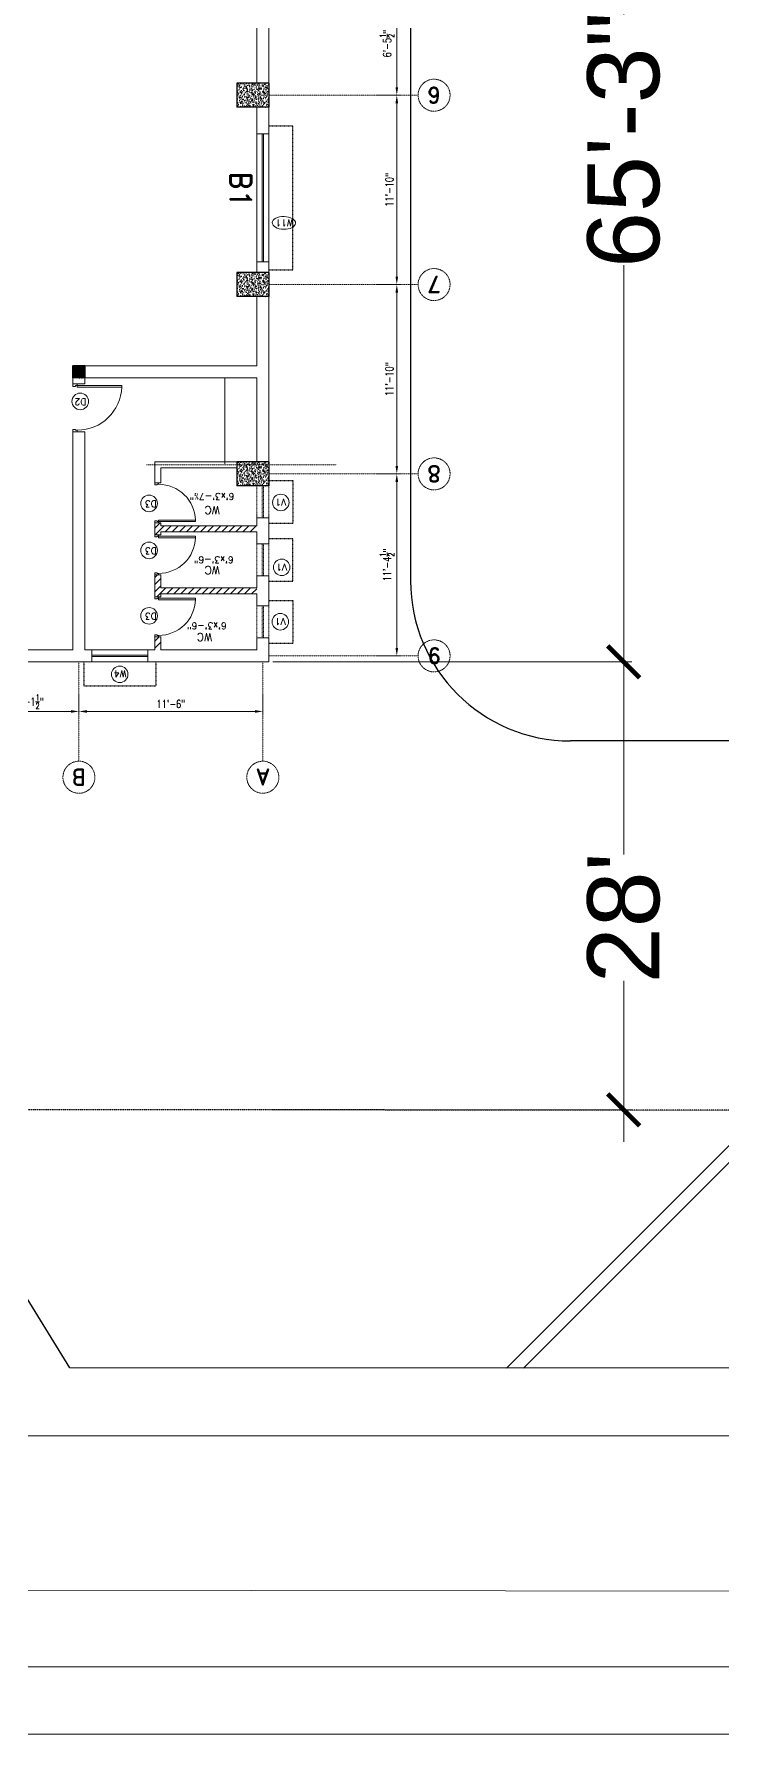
# Model space of a CAD drawing. Header units: inches. Extents: x -110725 to 51121, y 8404 to 44825.
# Drawn here: x 1361 to 1878, y 20005 to 21285 of the extents above; entities that cross this region are included whole.
import ezdxf
from ezdxf.enums import TextEntityAlignment as Align

# ---------------------------------------------------------------- set-up
doc = ezdxf.new("R2010")
doc.units = ezdxf.units.IN
doc.header["$LTSCALE"] = 0.1
doc.header["$MEASUREMENT"] = 0
doc.linetypes.add('CENTER', pattern=[2, 1.25, -0.25, 0.25, -0.25])
doc.linetypes.add('DASHED', pattern=[0.75, 0.5, -0.25])
doc.layers.get('0').update_dxf_attribs({"color": 1, "lineweight": 0})
doc.layers.get('Defpoints').update_dxf_attribs({"lineweight": 0})
for name, color, linetype in [('boundary', 6, 'Continuous'), ('building', 6, 'Continuous'), ('COL', 6, 'Continuous'), ('Column', 7, 'Continuous'), ('Column Hatch', 7, 'Continuous'), ('GREEN BELT', 80, 'Continuous'), ('road', 8, 'Continuous'), ('TUFF TIL', 6, 'Continuous')]:
    doc.layers.add(name, color=color, linetype=linetype)
for name, color, linetype, lineweight in [('dim', 252, 'Continuous', 0), ('DOOR', 32, 'Continuous', 0), ('GRID', 8, 'CENTER', 0), ('HATCH', 5, 'Continuous', 5), ('TEXT', 3, 'Continuous', 0), ('TEXT2', 4, 'Continuous', 0), ('WALL', 7, 'Continuous', 0), ('WINDOW', 5, 'Continuous', 18)]:
    doc.layers.add(name, color=color, linetype=linetype, lineweight=lineweight)
doc.styles.add('EHSAN', font='arial.ttf', dxfattribs={"height": 54})
doc.styles.add('ROMAND', font='romand.shx')
doc.styles.add('style2', font='romand.shx')
doc.styles.add('WORKING', font='romans.shx', dxfattribs={"width": 0.75})
doc.dimstyles.new('1-8', dxfattribs={"dimtxt": 6, "dimasz": 6, "dimexe": 3, "dimexo": 1, "dimgap": 2, "dimtad": 1, "dimdec": 1, "dimzin": 3, "dimdsep": 46, "dimlunit": 4, "dimtxsty": 'WORKING', "dimcen": 2, "dimdle": 3, "dimadec": 0, "dimazin": 0, "dimtfac": 0.75, "dimtdec": 1, "dimtofl": 0, "dimtmove": 1, "dimatfit": 0, "dimfxl": 4, "dimtolj": 1, "dimtzin": 0, "dimlwd": -1, "dimlwe": -1, "dimarcsym": 1})
doc.dimstyles.new('DIM1', dxfattribs={"dimtxt": 54, "dimasz": 6, "dimexe": 6, "dimexo": 3, "dimgap": 1, "dimtad": 0, "dimzin": 0, "dimdsep": 46, "dimlunit": 4, "dimtxsty": 'EHSAN', "dimblk": 'ARCHTICK', "dimcen": 3, "dimdle": 6, "dimclrd": 4, "dimclre": 4, "dimclrt": 6, "dimadec": 0, "dimazin": 0, "dimtfac": 1, "dimtofl": 0, "dimtmove": 1, "dimatfit": 3, "dimldrblk": 'ARCHTICK', "dimfxl": 4, "dimtolj": 1, "dimtzin": 3, "dimlwd": -1, "dimlwe": -1, "dimarcsym": 0})

# ---------------------------------------------------------------- blocks, each defined once
blk = doc.blocks.new('_ArchTick')
at = {"color": 0, "linetype": 'ByBlock', "const_width": 0.15}
blk.add_lwpolyline([(-0.5, -0.5), (0.5, 0.5)], dxfattribs=at)
blk = doc.blocks.new('*D1984')
at = {"layer": 'Defpoints', "color": 0, "transparency": 16777216}
for p in [(632.9, 20479.4, 1175.7), (7610.6, 20472.2, 1175.7), (632.5, 20119)]:
    blk.add_point(p, dxfattribs=at)
at = {"layer": 'dim', "color": 4, "transparency": 16777216}
for p, q in [((632.9, 20476.4), (632.5, 20113)), ((7610.6, 20469.2), (7610.2, 20105.8)), ((608.5, 20119), (4029.8, 20115.5)), ((7634.2, 20111.7), (4300.3, 20115.2))]:
    blk.add_line(p, q, dxfattribs=at)
at = {"layer": 'dim', "color": 4, "transparency": 16777216, "xscale": 24, "yscale": 24, "zscale": 24}
for p, rotation in [((632.5, 20119), 179.9406067498752), ((7610.2, 20111.8), 359.9406067498751)]:
    blk.add_blockref('_ArchTick', p, dxfattribs=dict(at, rotation=rotation))
at = {"layer": 'dim', "color": 6, "transparency": 16777216, "insert": (4165.1, 20163.9), "char_height": 54, "attachment_point": 5, "rotation": 359.9406, "style": 'EHSAN'}
blk.add_mtext('\\A1;581\'-5{\\H1x;\\S3/4;}"', dxfattribs=at)
blk = doc.blocks.new('*D2002')
at = {"layer": 'Defpoints', "color": 0, "transparency": 16777216}
for p in [(1537.5, 20814.6), (1537.5, 20478.6), (1803.8, 20478.6)]:
    blk.add_point(p, dxfattribs=at)
at = {"layer": 'dim', "color": 4, "transparency": 16777216}
for p, q in [((1803.8, 20838.6), (1803.8, 20670)), ((1540.5, 20814.6), (1809.8, 20814.6)), ((1803.8, 20454.6), (1803.8, 20575.4)), ((1540.5, 20478.6), (1809.8, 20478.6))]:
    blk.add_line(p, q, dxfattribs=at)
at = {"layer": 'dim', "color": 4, "transparency": 16777216, "xscale": 24, "yscale": 24, "zscale": 24}
for p, rotation in [((1803.8, 20814.6), 90), ((1803.8, 20478.6), 270)]:
    blk.add_blockref('_ArchTick', p, dxfattribs=dict(at, rotation=rotation))
at = {"layer": 'dim', "color": 6, "transparency": 16777216, "insert": (1803.8, 20622.7), "char_height": 54, "attachment_point": 5, "rotation": 90, "style": 'EHSAN'}
blk.add_mtext("\\A1;28'", dxfattribs=at)
blk = doc.blocks.new('*D2003')
at = {"layer": 'Defpoints', "color": 0, "transparency": 16777216}
for p in [(1537.5, 21597.6), (1803.8, 21597.6), (1675.1, 20814.6)]:
    blk.add_point(p, dxfattribs=at)
at = {"layer": 'dim', "color": 4, "transparency": 16777216}
for p, q in [((1803.8, 21621.6), (1803.8, 21300)), ((1540.5, 21597.6), (1809.8, 21597.6)), ((1803.8, 20790.6), (1803.8, 21112.2)), ((1678.1, 20814.6), (1809.8, 20814.6))]:
    blk.add_line(p, q, dxfattribs=at)
at = {"layer": 'dim', "color": 4, "transparency": 16777216, "xscale": 24, "yscale": 24, "zscale": 24}
for p, rotation in [((1803.8, 21597.6), 90), ((1803.8, 20814.6), 270)]:
    blk.add_blockref('_ArchTick', p, dxfattribs=dict(at, rotation=rotation))
at = {"layer": 'dim', "color": 6, "transparency": 16777216, "insert": (1803.8, 21206.1), "char_height": 54, "attachment_point": 5, "rotation": 90, "style": 'EHSAN'}
blk.add_mtext('\\A1;65\'-3"', dxfattribs=at)
blk = doc.blocks.new('D1')
for p, q in [((-3, 40.9), (-1.5, 40.9)), ((-3, 1.9), (-3, 40.9)), ((-1.5, 40.9), (-1.5, 1.9)), ((-40.5, 1.9), (-42, 1.9)), ((-42, 1.9), (-42, -1.9)), ((-40.5, 0.4), (-40.5, 1.9)), ((-39.8, 0.4), (-40.5, 0.4)), ((-39.8, -1.9), (-39.8, 0.4)), ((-1.5, 1.9), (-3, 1.9)), ((-2.2, 0.4), (-2.2, -1.9)), ((-1.5, 0.4), (-2.2, 0.4)), ((0, 1.9), (-1.5, 1.9)), ((-1.5, 1.9), (-1.5, 0.4)), ((0, -1.9), (0, 1.9)), ((-42, -1.9), (-39.8, -1.9)), ((-2.2, -1.9), (0, -1.9))]:
    blk.add_line(p, q)
blk.add_arc((-1.5, 1.9), 39, 91.8498, 180)
blk = doc.blocks.new('*D3117')
at = {"layer": 'Defpoints', "color": 0, "transparency": 16777216}
for p in [(1321.5, 20791.3), (1395, 20791.3), (1321.5, 20777.4)]:
    blk.add_point(p, dxfattribs=at)
at = {"layer": 'dim', "color": 0, "transparency": 16777216}
for p, q in [((1321.5, 20790.3), (1321.5, 20774.4)), ((1395, 20790.3), (1395, 20774.4)), ((1389, 20777.4), (1327.5, 20777.4))]:
    blk.add_line(p, q, dxfattribs=at)
for points in [[(1327.5, 20778.4), (1327.5, 20776.4), (1321.5, 20777.4)], [(1389, 20778.4), (1389, 20776.4), (1395, 20777.4)]]:
    blk.add_solid(points, dxfattribs=at)
at = {"layer": 'dim', "color": 0, "transparency": 16777216, "insert": (1358.2, 20784.7), "char_height": 6, "attachment_point": 5, "style": 'WORKING'}
blk.add_mtext('\\A1;6\'-1{\\H0.75x;\\S1/2;}"', dxfattribs=at)
blk = doc.blocks.new('*D3122')
at = {"layer": 'Defpoints', "color": 0, "transparency": 16777216}
for p in [(1395, 20791.3), (1533, 20791.3), (1395, 20777.4)]:
    blk.add_point(p, dxfattribs=at)
at = {"layer": 'dim', "color": 0, "transparency": 16777216}
for p, q in [((1395, 20790.3), (1395, 20774.4)), ((1533, 20790.3), (1533, 20774.4)), ((1527, 20777.4), (1401, 20777.4))]:
    blk.add_line(p, q, dxfattribs=at)
for points in [[(1401, 20778.4), (1401, 20776.4), (1395, 20777.4)], [(1527, 20778.4), (1527, 20776.4), (1533, 20777.4)]]:
    blk.add_solid(points, dxfattribs=at)
at = {"layer": 'dim', "color": 0, "transparency": 16777216, "insert": (1464, 20783), "char_height": 6, "attachment_point": 5, "style": 'WORKING'}
blk.add_mtext('\\A1;11\'-6"', dxfattribs=at)
blk = doc.blocks.new('*D3125')
at = {"layer": 'Defpoints', "color": 0, "transparency": 16777216}
for p in [(1617.5, 21239.6), (1617.5, 21097.6), (1633.5, 21097.6)]:
    blk.add_point(p, dxfattribs=at)
at = {"layer": 'dim', "color": 0, "transparency": 16777216}
for p, q in [((1618.5, 21239.6), (1636.5, 21239.6)), ((1633.5, 21233.6), (1633.5, 21103.6)), ((1618.5, 21097.6), (1636.5, 21097.6))]:
    blk.add_line(p, q, dxfattribs=at)
for points in [[(1632.5, 21233.6), (1634.5, 21233.6), (1633.5, 21239.6)], [(1632.5, 21103.6), (1634.5, 21103.6), (1633.5, 21097.6)]]:
    blk.add_solid(points, dxfattribs=at)
at = {"layer": 'dim', "color": 0, "transparency": 16777216, "insert": (1627.9, 21168.6), "char_height": 6, "attachment_point": 5, "rotation": 90, "style": 'WORKING'}
blk.add_mtext('\\A1;11\'-10"', dxfattribs=at)
blk = doc.blocks.new('*D3126')
at = {"layer": 'Defpoints', "color": 0, "transparency": 16777216}
for p in [(1617.5, 21097.6), (1617.5, 20955.6), (1633.5, 20955.6)]:
    blk.add_point(p, dxfattribs=at)
at = {"layer": 'dim', "color": 0, "transparency": 16777216}
for p, q in [((1618.5, 21097.6), (1636.5, 21097.6)), ((1633.5, 21091.6), (1633.5, 20961.6)), ((1618.5, 20955.6), (1636.5, 20955.6))]:
    blk.add_line(p, q, dxfattribs=at)
for points in [[(1632.5, 21091.6), (1634.5, 21091.6), (1633.5, 21097.6)], [(1632.5, 20961.6), (1634.5, 20961.6), (1633.5, 20955.6)]]:
    blk.add_solid(points, dxfattribs=at)
at = {"layer": 'dim', "color": 0, "transparency": 16777216, "insert": (1627.9, 21026.6), "char_height": 6, "attachment_point": 5, "rotation": 90, "style": 'WORKING'}
blk.add_mtext('\\A1;\\W.75;11\'-10"', dxfattribs=at)
blk = doc.blocks.new('*D3128')
at = {"layer": 'Defpoints', "color": 0, "transparency": 16777216}
for p in [(1617.5, 21317.1), (1617.5, 21239.6), (1633.5, 21239.6)]:
    blk.add_point(p, dxfattribs=at)
at = {"layer": 'dim', "color": 0, "transparency": 16777216}
for p, q in [((1618.5, 21317.1), (1636.5, 21317.1)), ((1633.5, 21311.1), (1633.5, 21245.6)), ((1618.5, 21239.6), (1636.5, 21239.6))]:
    blk.add_line(p, q, dxfattribs=at)
for points in [[(1632.5, 21311.1), (1634.5, 21311.1), (1633.5, 21317.1)], [(1632.5, 21245.6), (1634.5, 21245.6), (1633.5, 21239.6)]]:
    blk.add_solid(points, dxfattribs=at)
at = {"layer": 'dim', "color": 0, "transparency": 16777216, "insert": (1626.2, 21278.3), "char_height": 6, "attachment_point": 5, "rotation": 90, "style": 'WORKING'}
blk.add_mtext('\\A1;6\'-5{\\H0.75x;\\S1/2;}"', dxfattribs=at)
blk = doc.blocks.new('*D3129')
at = {"layer": 'Defpoints', "color": 0, "transparency": 16777216}
for p in [(1617.5, 20955.6), (1617.5, 20819.1), (1633.5, 20819.1)]:
    blk.add_point(p, dxfattribs=at)
at = {"layer": 'dim', "color": 0, "transparency": 16777216}
for p, q in [((1618.5, 20955.6), (1636.5, 20955.6)), ((1633.5, 20949.6), (1633.5, 20825.1)), ((1618.5, 20819.1), (1636.5, 20819.1))]:
    blk.add_line(p, q, dxfattribs=at)
for points in [[(1632.5, 20949.6), (1634.5, 20949.6), (1633.5, 20955.6)], [(1632.5, 20825.1), (1634.5, 20825.1), (1633.5, 20819.1)]]:
    blk.add_solid(points, dxfattribs=at)
at = {"layer": 'dim', "color": 0, "transparency": 16777216, "insert": (1626.2, 20887.3), "char_height": 6, "attachment_point": 5, "rotation": 90, "style": 'WORKING'}
blk.add_mtext('\\A1;11\'-4{\\H0.75x;\\S1/2;}"', dxfattribs=at)

msp = doc.modelspace()

# ---------------------------------------------------------------- hatches: boundary and pattern name
at = {"layer": 'Column Hatch'}
h = msp.add_hatch(dxfattribs=at)
h.set_pattern_fill('AR-CONC', color=8, scale=0.5, angle=225)
h.set_pattern_definition([(275, (1656.234, 21735.5614), (-2.75776, -2.314035), [0.375, -4.125]), (220, (1656.234, 21735.5614), (3.14996, -2.16884), [0.3, -3.3]), (325.4514, (1656.004, 21735.3685), (0.392197, -4.482876), [0.3187, -3.50571]), (271.1842, (1656.941, 21734.8543), (-4.358465, -3.18807), [0.5625, -6.1875]), (321.6356, (1656.578, 21734.5886), (0.139495, -6.74856), [0.47805, -5.258565]), (216.1842, (1656.941, 21734.854), (0.1395, -6.74856), [0.45, -4.95]), (246, (1656.4106, 21734.6775), (-3.533858, -0.686912), [0.375, -4.125]), (191, (1656.4106, 21734.6775), (1.703543, -3.424042), [0.3, -3.3]), (296.4514, (1656.116, 21734.6202), (-1.830318, -4.110953), [0.3187, -3.50571]), (262.5, (1656.2339, 21735.5614), (1.133966, -1.219949), [0, -3.26, 0, -3.35, 0, -3.3125]), (232.5, (1656.2339, 21735.5614), (0.464365, -2.324547), [0, -1.91, 0, -3.185, 0, -1.2625]), (192.5, (1657.0223, 21736.3498), (-1.967091, -1.8076038), [0, -1.25, 0, -3.9, 0, -5.175]), (182.5, (1657.3758, 21736.7033), (-1.70795, -2.415799), [0, -1.625, 0, -2.59, 0, -3.675])])
h.paths.add_polyline_path([(1537.4756, 21230.56505), (1537.4756, 21248.56505), (1513.4756, 21248.56505), (1513.4756, 21230.56505)])
h = msp.add_hatch(dxfattribs=at)
h.set_pattern_fill('AR-CONC', color=8, scale=0.5, angle=225)
h.set_pattern_definition([(275, (1656.234, 21593.5614), (-2.75776, -2.314035), [0.375, -4.125]), (220, (1656.234, 21593.5614), (3.14996, -2.16884), [0.3, -3.3]), (325.4514, (1656.004, 21593.3685), (0.392197, -4.482876), [0.3187, -3.50571]), (271.1842, (1656.941, 21592.8543), (-4.358465, -3.18807), [0.5625, -6.1875]), (321.6356, (1656.578, 21592.5886), (0.139495, -6.74856), [0.47805, -5.258565]), (216.1842, (1656.941, 21592.854), (0.1395, -6.74856), [0.45, -4.95]), (246, (1656.4106, 21592.6775), (-3.533858, -0.686912), [0.375, -4.125]), (191, (1656.4106, 21592.6775), (1.703543, -3.424042), [0.3, -3.3]), (296.4514, (1656.116, 21592.6202), (-1.830318, -4.110953), [0.3187, -3.50571]), (262.5, (1656.2339, 21593.5614), (1.133966, -1.219949), [0, -3.26, 0, -3.35, 0, -3.3125]), (232.5, (1656.2339, 21593.5614), (0.464365, -2.324547), [0, -1.91, 0, -3.185, 0, -1.2625]), (192.5, (1657.0223, 21594.3498), (-1.967091, -1.8076038), [0, -1.25, 0, -3.9, 0, -5.175]), (182.5, (1657.3758, 21594.7033), (-1.70795, -2.415799), [0, -1.625, 0, -2.59, 0, -3.675])])
h.paths.add_polyline_path([(1537.4756, 21088.56505), (1537.4756, 21106.56505), (1513.4756, 21106.56505), (1513.4756, 21088.56505)])
h = msp.add_hatch(dxfattribs=at)
h.set_pattern_fill('AR-CONC', color=8, scale=0.5, angle=225)
h.set_pattern_definition([(275, (1518.234, 21528.0614), (-2.75776, -2.314035), [0.375, -4.125]), (220, (1518.234, 21528.0614), (3.14996, -2.16884), [0.3, -3.3]), (325.4514, (1518.004, 21527.8685), (0.392197, -4.482876), [0.3187, -3.50571]), (271.1842, (1518.941, 21527.3543), (-4.358465, -3.18807), [0.5625, -6.1875]), (321.6356, (1518.578, 21527.0886), (0.139495, -6.74856), [0.47805, -5.258565]), (216.1842, (1518.941, 21527.354), (0.1395, -6.74856), [0.45, -4.95]), (246, (1518.4106, 21527.1775), (-3.533858, -0.686912), [0.375, -4.125]), (191, (1518.4106, 21527.1775), (1.703543, -3.424042), [0.3, -3.3]), (296.4514, (1518.116, 21527.1202), (-1.830318, -4.110953), [0.3187, -3.50571]), (262.5, (1518.2339, 21528.0614), (1.133966, -1.219949), [0, -3.26, 0, -3.35, 0, -3.3125]), (232.5, (1518.2339, 21528.0614), (0.464365, -2.324547), [0, -1.91, 0, -3.185, 0, -1.2625]), (192.5, (1519.0223, 21528.8498), (-1.967091, -1.8076038), [0, -1.25, 0, -3.9, 0, -5.175]), (182.5, (1519.3758, 21529.2033), (-1.70795, -2.415799), [0, -1.625, 0, -2.59, 0, -3.675])])
h.paths.add_polyline_path([(1390.4756, 21027.56505), (1399.4756, 21027.56505), (1399.4756, 21036.56505), (1390.4756, 21036.56505)])
h = msp.add_hatch(dxfattribs=at)
h.set_pattern_fill('AR-CONC', color=8, scale=0.5, angle=225)
h.set_pattern_definition([(275, (1656.234, 21451.5614), (-2.75776, -2.314035), [0.375, -4.125]), (220, (1656.234, 21451.5614), (3.14996, -2.16884), [0.3, -3.3]), (325.4514, (1656.004, 21451.3685), (0.392197, -4.482876), [0.3187, -3.50571]), (271.1842, (1656.941, 21450.8543), (-4.358465, -3.18807), [0.5625, -6.1875]), (321.6356, (1656.578, 21450.5886), (0.139495, -6.74856), [0.47805, -5.258565]), (216.1842, (1656.941, 21450.854), (0.1395, -6.74856), [0.45, -4.95]), (246, (1656.4106, 21450.6775), (-3.533858, -0.686912), [0.375, -4.125]), (191, (1656.4106, 21450.6775), (1.703543, -3.424042), [0.3, -3.3]), (296.4514, (1656.116, 21450.6202), (-1.830318, -4.110953), [0.3187, -3.50571]), (262.5, (1656.2339, 21451.5614), (1.133966, -1.219949), [0, -3.26, 0, -3.35, 0, -3.3125]), (232.5, (1656.2339, 21451.5614), (0.464365, -2.324547), [0, -1.91, 0, -3.185, 0, -1.2625]), (192.5, (1657.0223, 21452.3498), (-1.967091, -1.8076038), [0, -1.25, 0, -3.9, 0, -5.175]), (182.5, (1657.3758, 21452.7033), (-1.70795, -2.415799), [0, -1.625, 0, -2.59, 0, -3.675])])
h.paths.add_polyline_path([(1537.4756, 20946.56505), (1537.4756, 20964.56505), (1513.4756, 20964.56505), (1513.4756, 20946.56505)])
at = {"layer": 'HATCH'}
h = msp.add_hatch(color=256, dxfattribs=at)
h.dxf.hatch_style = 1
h.paths.add_polyline_path([(1399.4756, 21027.56505), (1390.4756, 21027.56505), (1390.4756, 21036.56505), (1399.4756, 21036.56505)])
h = msp.add_hatch(dxfattribs=at)
h.set_pattern_fill('ANSI31', color=256, scale=30, angle=180, style=0)
h.set_pattern_definition([(225, (2259.4308, 24236.1383), (2.6516504, -2.6516504), [])])
h.paths.add_polyline_path([(1528.4756, 20912.06505), (1528.4756, 20916.56505), (1456.4756, 20916.56505), (1456.4756, 20918.81505), (1451.9756, 20918.81505), (1451.9756, 20909.81505), (1456.4756, 20909.81505), (1456.4756, 20912.06505)])
h.paths.add_polyline_path([(1456.4756, 20870.06505), (1456.4756, 20879.81505), (1451.9756, 20879.81505), (1451.9756, 20863.31505), (1456.4756, 20863.31505), (1456.4756, 20865.56505), (1528.4756, 20865.56505), (1528.4756, 20870.06505)])
h.paths.add_polyline_path([(1451.9756, 20823.56505), (1456.4756, 20823.56505), (1456.4756, 20833.31505), (1451.9756, 20833.31505)])

# ---------------------------------------------------------------- linework, layer by layer
at = {"layer": 'boundary', "linetype": 'CENTER', "elevation": -26.09038}
msp.add_lwpolyline([(1921.85874, 20478.20914), (632.86157, 20479.40266), (638.57864, 20285.19908), (-381.63263, 20285.46756), (-505.16602, 20409.49329), (-822.00481, 20408.8178), (-822.00481, 20408.8178), (-947.60805, 20284.255), (-2408.67888, 20298.8718), (-2438.54782, 20406.68863), (-2754.49704, 20404.02947), (-2754.49704, 20404.02947), (-2880.86687, 20283.33), (-5687.8751, 20306.54046), (-5746.08219, 20691.55207), (-5750.4399, 20787.09078), (-3585.63687, 24214.83069)], dxfattribs=at)
at = {"layer": 'building', "linetype": 'Continuous', "elevation": 1.07221}
msp.add_lwpolyline([(7610.59252, 20283.36427), (1388.0528, 20285.00184), (1268.65977, 20478.81395)], dxfattribs=at)
at = {"layer": 'COL'}
msp.add_lwpolyline([(1399.4756, 21027.56505), (1390.4756, 21027.56505), (1390.4756, 21036.56505), (1399.4756, 21036.56505)], close=True, dxfattribs=at)
at = {"layer": 'Column', "color": 6}
for p, q in [((1537.4756, 21248.56505), (1513.4756, 21248.56505)), ((1513.4756, 21248.56505), (1513.4756, 21230.56505)), ((1537.4756, 21248.56505), (1537.4756, 21230.56505)), ((1537.4756, 21230.56505), (1513.4756, 21230.56505)), ((1537.4756, 21106.56505), (1513.4756, 21106.56505)), ((1513.4756, 21106.56505), (1513.4756, 21088.56505)), ((1537.4756, 21106.56505), (1537.4756, 21088.56505)), ((1537.4756, 21088.56505), (1513.4756, 21088.56505)), ((1399.4756, 21036.56505), (1390.4756, 21036.56505)), ((1390.4756, 21036.56505), (1390.4756, 21027.56505)), ((1399.4756, 21036.56505), (1399.4756, 21027.56505)), ((1399.4756, 21027.56505), (1390.4756, 21027.56505)), ((1537.4756, 20964.56505), (1513.4756, 20964.56505)), ((1513.4756, 20964.56505), (1513.4756, 20946.56505)), ((1537.4756, 20964.56505), (1537.4756, 20946.56505)), ((1537.4756, 20946.56505), (1513.4756, 20946.56505))]:
    msp.add_line(p, q, dxfattribs=at)
at = {"layer": 'GREEN BELT', "linetype": 'Continuous'}
for p, q in [((1643.87541, 23201.71777), (1643.87541, 20875.2792)), ((3248.15721, 20755.2792), (1763.87541, 20755.2792))]:
    msp.add_line(p, q, dxfattribs=at)
msp.add_arc((1763.87541, 20875.2792), 120, 180, 270, dxfattribs=at)
at = {"layer": 'GRID', "color": 23}
for p, q in [((1649.4756, 21239.56505), (1537.4756, 21239.56505)), ((1649.4756, 21097.56505), (1537.4756, 21097.56505)), ((1649.4756, 20955.56505), (1537.4756, 20955.56505)), ((1394.9756, 20814.56505), (1394.9756, 20740.06505)), ((1532.9756, 20814.56505), (1532.9756, 20740.06505)), ((1649.4756, 20819.06505), (1537.4756, 20819.06505))]:
    msp.add_line(p, q, dxfattribs=at)
at = {"layer": 'GRID'}
msp.add_line((1588.25611, 20962.31505), (1445.62656, 20962.31505), dxfattribs=at)
at = {"layer": 'GRID', "color": 23}
for centre in [(1661.4756, 21239.56505), (1661.4756, 21097.56505), (1661.4756, 20955.56505), (1661.4756, 20819.06505), (1394.9756, 20728.06505), (1532.9756, 20728.06505)]:
    msp.add_circle(centre, 12, dxfattribs=at)
at = {"layer": 'road', "linetype": 'Continuous'}
for points, elevation in [([(-5950.76031, 20237.24667), (8003.36443, 20231.50136), (7990.44622, 20463.11896)], -5.95671), ([(-6845.42169, 20064.42399), (8702.97669, 20058.02228), (8993.77831, 20058.33929)], -8.69679), ([(9086.39559, 20005.33655), (8783.96519, 20005.60601), (-6845.42169, 20015.66447)], 4.05056)]:
    msp.add_lwpolyline(points, dxfattribs=dict(at, elevation=elevation))
at = {"layer": 'TEXT2'}
for centre in [(1395.98203, 21009.91623), (1447.62275, 20933.42121), (1546.45208, 20934.1328), (1447.62275, 20898.17635), (1547.12869, 20885.49848), (1447.62275, 20849.11921), (1546.08416, 20844.67923), (1425.5932, 20805.25992)]:
    msp.add_circle(centre, 6.20865, dxfattribs=at)
msp.add_ellipse((1548.78665, 21143.80257), major_axis=(8.75073, -0.212), ratio=0.5496329214, dxfattribs=at)
at = {"layer": 'TUFF TIL', "linetype": 'Continuous'}
for p, q in [((1715.83726, 20284.91558), (2029.87221, 20598.95053)), ((1728.56183, 20284.91223), (2033.60014, 20589.95053))]:
    msp.add_line(p, q, dxfattribs=at)
at = {"layer": 'WALL'}
for p, q in [((1528.4756, 21248.56505), (1528.4756, 21336.56505)), ((1537.4756, 21228.56505), (1537.4756, 21336.56505)), ((1528.4756, 21228.56505), (1528.4756, 21230.56505)), ((1528.4756, 21210.56505), (1528.4756, 21228.56505)), ((1537.4756, 21228.56505), (1537.4756, 21210.56505)), ((1537.4756, 21210.56505), (1528.4756, 21210.56505)), ((1537.4756, 21114.56505), (1528.4756, 21114.56505)), ((1528.4756, 21114.56505), (1528.4756, 21106.56505)), ((1537.4756, 21036.56505), (1537.4756, 21114.56505)), ((1528.4756, 21088.56505), (1528.4756, 21036.56505)), ((1390.4756, 21023.06505), (1390.4756, 21036.56505)), ((1390.4756, 21036.56505), (1528.4756, 21036.56505)), ((1537.4756, 20964.56505), (1537.4756, 21036.56505)), ((1390.4756, 21023.06505), (1399.4756, 21023.06505)), ((1399.4756, 21023.06505), (1399.4756, 21027.56505)), ((1399.4756, 21027.56505), (1528.4756, 21027.56505)), ((1528.4756, 20964.56505), (1528.4756, 21027.56505)), ((1390.4756, 20823.56505), (1390.4756, 20987.06505)), ((1390.4756, 20987.06505), (1399.4756, 20987.06505)), ((1399.4756, 20823.56505), (1399.4756, 20987.06505)), ((1451.9756, 20948.81505), (1451.9756, 20964.56505)), ((1451.9756, 20964.56505), (1513.4756, 20964.56505)), ((1456.4756, 20948.81505), (1456.4756, 20960.06505)), ((1456.4756, 20960.06505), (1513.4756, 20960.06505)), ((1451.9756, 20948.81505), (1456.4756, 20948.81505)), ((1451.9756, 20909.81505), (1451.9756, 20918.81505)), ((1451.9756, 20918.81505), (1456.4756, 20918.81505)), ((1456.4756, 20916.56505), (1456.4756, 20918.81505)), ((1456.4756, 20916.56505), (1528.4756, 20916.56505)), ((1528.4756, 20916.56505), (1528.4756, 20925.56505)), ((1528.4756, 20922.56505), (1537.4756, 20922.56505)), ((1537.4756, 20903.06505), (1537.4756, 20925.56505)), ((1451.9756, 20909.81505), (1456.4756, 20909.81505)), ((1456.4756, 20909.81505), (1456.4756, 20912.06505)), ((1456.4756, 20912.06505), (1528.4756, 20912.06505)), ((1528.4756, 20903.06505), (1528.4756, 20912.06505)), ((1528.4756, 20903.06505), (1537.4756, 20903.06505)), ((1451.9756, 20863.31505), (1451.9756, 20879.81505)), ((1451.9756, 20879.81505), (1456.4756, 20879.81505)), ((1456.4756, 20870.06505), (1456.4756, 20879.81505)), ((1528.4756, 20870.06505), (1528.4756, 20879.06505)), ((1528.4756, 20879.06505), (1537.4756, 20879.06505)), ((1528.4756, 20879.06505), (1537.4756, 20879.06505)), ((1537.4756, 20856.56505), (1537.4756, 20879.06505)), ((1456.4756, 20870.06505), (1528.4756, 20870.06505)), ((1456.4756, 20863.31505), (1456.4756, 20865.56505)), ((1456.4756, 20865.56505), (1528.4756, 20865.56505)), ((1528.4756, 20856.56505), (1528.4756, 20865.56505)), ((1451.9756, 20863.31505), (1456.4756, 20863.31505)), ((1528.4756, 20856.56505), (1537.4756, 20856.56505)), ((1451.9756, 20823.56505), (1451.9756, 20833.31505)), ((1451.9756, 20833.31505), (1456.4756, 20833.31505)), ((1456.4756, 20823.56505), (1456.4756, 20833.31505)), ((1528.4756, 20823.56505), (1528.4756, 20832.56505)), ((1528.4756, 20832.56505), (1537.4756, 20832.56505)), ((1537.4756, 20814.56505), (1537.4756, 20832.56505)), ((1390.4756, 20823.56505), (1342.4756, 20823.56505)), ((1404.7256, 20814.56505), (1342.4756, 20814.56505)), ((1404.7256, 20823.56505), (1399.4756, 20823.56505)), ((1404.7256, 20823.56505), (1404.7256, 20814.56505)), ((1451.9756, 20823.56505), (1446.7256, 20823.56505)), ((1446.7256, 20823.56505), (1446.7256, 20814.56505)), ((1537.4756, 20814.56505), (1446.7256, 20814.56505)), ((1528.4756, 20823.56505), (1456.4756, 20823.56505))]:
    msp.add_line(p, q, dxfattribs=at)
at = {"layer": 'WALL', "color": 2, "linetype": 'DASHED', "lineweight": -3}
for p, q in [((1537.4756, 21216.56505), (1555.4756, 21216.56505)), ((1537.4756, 21216.56505), (1555.4756, 21216.56505)), ((1555.4756, 21108.56505), (1555.4756, 21216.56505)), ((1555.4756, 21108.56505), (1555.4756, 21216.56505)), ((1537.4756, 21108.56505), (1555.4756, 21108.56505)), ((1537.4756, 21108.56505), (1555.4756, 21108.56505)), ((1537.4756, 20950.56505), (1555.4756, 20950.56505)), ((1555.4756, 20950.56505), (1555.4756, 20918.62214)), ((1537.4756, 20918.62214), (1555.4756, 20918.62214)), ((1537.4756, 20907.00795), (1555.4756, 20907.00795)), ((1555.4756, 20875.06505), (1555.4756, 20907.00795)), ((1537.4756, 20875.06505), (1555.4756, 20875.06505)), ((1537.4756, 20860.56505), (1555.4756, 20860.56505)), ((1555.4756, 20860.56505), (1555.4756, 20828.62214)), ((1537.4756, 20828.62214), (1555.4756, 20828.62214)), ((1398.7256, 20814.56505), (1398.7256, 20796.56505)), ((1452.7256, 20814.56505), (1452.7256, 20796.56505)), ((1398.7256, 20796.56505), (1452.7256, 20796.56505))]:
    msp.add_line(p, q, dxfattribs=at)
at = {"layer": 'WINDOW'}
for p, q in [((1528.4756, 21210.56505), (1528.4756, 21114.56505)), ((1532.4756, 21210.56505), (1532.4756, 21114.56505)), ((1533.4756, 21114.56505), (1533.4756, 21210.56505)), ((1537.4756, 21114.56505), (1537.4756, 21210.56505)), ((1504.4756, 20963.06505), (1504.4756, 21027.56505)), ((1504.4756, 20964.56505), (1504.4756, 21027.56505)), ((1446.7256, 20823.56505), (1404.7256, 20823.56505)), ((1446.7256, 20819.56505), (1404.7256, 20819.56505)), ((1404.7256, 20818.56505), (1446.7256, 20818.56505)), ((1404.7256, 20814.56505), (1446.7256, 20814.56505))]:
    msp.add_line(p, q, dxfattribs=at)
at = {"layer": 'WINDOW', "linetype": 'DASHED'}
for p, q in [((1528.4756, 20946.56505), (1528.4756, 20922.62214)), ((1532.4756, 20946.56505), (1532.4756, 20922.62214)), ((1533.4756, 20922.62214), (1533.4756, 20946.56505)), ((1537.4756, 20922.62214), (1537.4756, 20946.56505)), ((1528.4756, 20879.06505), (1528.4756, 20903.00795)), ((1532.4756, 20879.06505), (1532.4756, 20903.00795)), ((1533.4756, 20903.00795), (1533.4756, 20879.06505)), ((1537.4756, 20903.00795), (1537.4756, 20879.06505)), ((1528.4756, 20856.56505), (1528.4756, 20832.62214)), ((1532.4756, 20856.56505), (1532.4756, 20832.62214)), ((1533.4756, 20832.62214), (1533.4756, 20856.56505)), ((1537.4756, 20832.62214), (1537.4756, 20856.56505))]:
    msp.add_line(p, q, dxfattribs=at)

# ---------------------------------------------------------------- block references
at = {"layer": 'DOOR', "rotation": 270}
for p, xscale, yscale, zscale in [((1392.08274, 21023.06505), -0.8571428571428328, 0.8571428571428328, 0.8571428571428339), ((1453.31489, 20918.81505), 0.7142857142857253, 0.7142857142857253, 0.7142857142857253), ((1453.31489, 20909.81505), -0.7142857142857253, 0.7142857142857253, 0.7142857142857253), ((1453.31489, 20863.31505), -0.7142857142857253, 0.7142857142857253, 0.7142857142857253)]:
    msp.add_blockref('D1', p, dxfattribs=dict(at, xscale=xscale, yscale=yscale, zscale=zscale))

# ---------------------------------------------------------------- texts
at = {"layer": 'GRID', "color": 2, "style": 'style2'}
for s, p in [('6', (1661.50016, 21239.61472)), ('7', (1661.50016, 21097.61472)), ('8', (1661.50016, 20955.61472)), ('9', (1661.50016, 20819.11472)), ('B', (1395.02527, 20728.06505)), ('A', (1533.02527, 20728.06505))]:
    msp.add_text(s, height=12, rotation=180, dxfattribs=at).set_placement(p, align=Align.MIDDLE_CENTER)
at = {"layer": 'TEXT', "color": 120, "style": 'style2'}
msp.add_text('B1', height=16, rotation=270, dxfattribs=at).set_placement((1508.4756, 21168.56505), align=Align.CENTER)
at = {"layer": 'TEXT2', "style": 'ROMAND'}
for s, height, p in [('W11', 5, (1556.21426, 21146.36935)), ('D2', 5, (1400.49154, 21012.14066)), ('D3', 5, (1453.35134, 20935.64565)), ('6\'x3\'-7½"', 5, (1511.54813, 20941.18952)), ('WC', 6, (1500.78691, 20931.38664)), ('V1', 5, (1550.53157, 20936.76318)), ('D3', 5, (1453.35134, 20900.40078)), ('6\'x3\'-6"', 5, (1511.04703, 20893.63373)), ('WC', 6, (1500.8271, 20886.36896)), ('V1', 5, (1551.20819, 20888.12886)), ('D3', 5, (1453.35134, 20851.34365)), ('6\'x3\'-6"', 5, (1505.86225, 20844.02275)), ('V1', 5, (1550.16365, 20847.30961)), ('WC', 6, (1495.00636, 20836.19168)), ('W4', 5, (1430.71261, 20808.0387))]:
    msp.add_text(s, height=height, rotation=180, dxfattribs=at).set_placement(p)

# ---------------------------------------------------------------- dimensions: what is measured, and where the dimension line sits
at = {"layer": 'dim'}
dim = msp.add_linear_dim(base=(1803.78652, 21597.56505, 27.16259), p1=(1675.13106, 20814.56505, 27.16259), p2=(1537.4756, 21597.56505, 27.16259), angle=90, dimstyle='DIM1', override={"dimtxt": 36, "dimasz": 24, "dimdle": 24}, dxfattribs=at)
dim.commit()
dim.dimension.update_dxf_attribs({"geometry": '*D2003', "text_midpoint": (1803.78652, 21206.06505, 27.16259)})
for base, p1, p2, angle, picture, middle in [((1633.4756, 21239.56505), (1617.4756, 21317.06505), (1617.4756, 21239.56505), 270, '*D3128', (1626.2256, 21278.31505)), ((1633.4756, 21097.56505), (1617.4756, 21239.56505), (1617.4756, 21097.56505), 270, '*D3125', (1627.90417, 21168.56505)), ((1633.4756, 20819.06505), (1617.4756, 20955.56505), (1617.4756, 20819.06505), 270, '*D3129', (1626.2256, 20887.31505)), ((1321.4756, 20777.40489), (1394.9756, 20791.26454), (1321.4756, 20791.26454), 180, '*D3117', (1358.2256, 20784.65489)), ((1394.9756, 20777.40489), (1532.9756, 20791.26454), (1394.9756, 20791.26454), 180, '*D3122', (1463.9756, 20782.97632))]:
    dim = msp.add_linear_dim(base=base, p1=p1, p2=p2, angle=angle, dimstyle='1-8', dxfattribs=at)
    dim.commit()
    dim.dimension.update_dxf_attribs({"geometry": picture, "text_midpoint": middle})
dim = msp.add_linear_dim(base=(1633.4756, 20955.56505), p1=(1617.4756, 21097.56505), p2=(1617.4756, 20955.56505), angle=270, text='\\W.75;<>', dimstyle='1-8', dxfattribs=at)
dim.commit()
dim.dimension.update_dxf_attribs({"geometry": '*D3126', "text_midpoint": (1627.90417, 21026.56505)})
for base, p1, p2, angle, picture, middle, dimtype in [((1803.78652, 20478.56505, 27.16259), (1537.4756, 20814.56505, 27.16259), (1537.4756, 20478.56505, 27.16259), 90, '*D2002', (1803.78652, 20622.68168, 27.16259), 160), ((632.48796, 20118.98538, -1174.66297), (7610.59252, 20472.16948, 1.07221), (632.86157, 20479.40266, 1.07221), 179.94060675, '*D1984', (4165.10061, 20163.87297, -1174.66297), 161)]:
    dim = msp.add_linear_dim(base=base, p1=p1, p2=p2, angle=angle, dimstyle='DIM1', override={"dimtxt": 36, "dimasz": 24, "dimdle": 24}, dxfattribs=at)
    dim.commit()
    dim.dimension.update_dxf_attribs({"geometry": picture, "text_midpoint": middle, "dimtype": dimtype})

doc.saveas('drawing.dxf')
